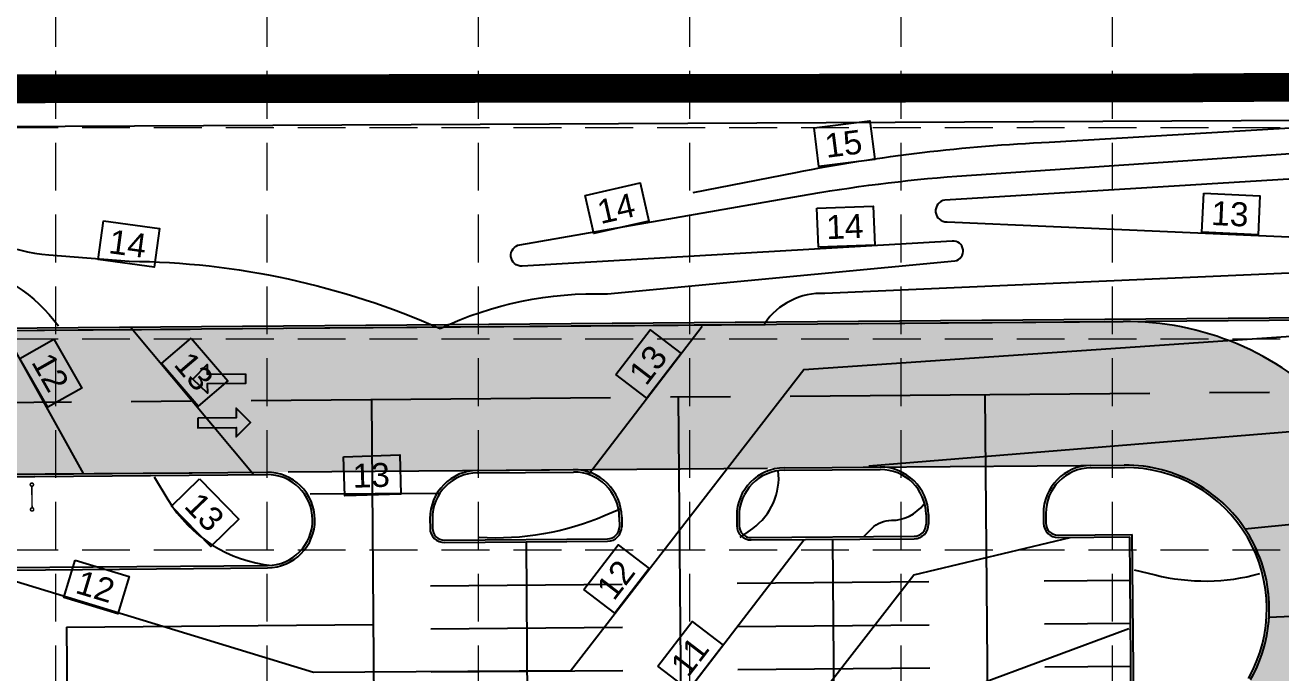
# Model space of a CAD drawing. Header units: feet. Extents: x 2467609 to 2470436, y 7119976 to 7121745.
# Drawn here: x 2467913.4 to 2468175.4, y 7121408.2 to 7121543.5 of the extents above; entities that cross this region are included whole.
import ezdxf
from ezdxf.enums import TextEntityAlignment as Align

# ---------------------------------------------------------------- set-up
doc = ezdxf.new("R2010")
doc.units = ezdxf.units.FT
doc.header["$LTSCALE"] = 100
doc.header["$MEASUREMENT"] = 0
for name, pattern in [('06117 BASE$0$CENTER2', [1.125, 0.75, -0.125, 0.125, -0.125]), ('06117 BASE$0$STRIPE', [1.2, 1, -0.2]), ('HIDDEN', [0.375, 0.25, -0.125]), ('STRIPE', [1.2, 1, -0.2])]:
    doc.linetypes.add(name, pattern=pattern)
for name, color, linetype in [('06117 BASE$0$BLDG-Exterior', 3, 'Continuous'), ('06117 BASE$0$firelane', 8, '06117 BASE$0$STRIPE'), ('06117 TOPO$0$EXWATER', 253, 'Continuous'), ('CPCONT', 253, 'Continuous'), ('FIRELANE-HATCH', 253, 'STRIPE'), ('GRID', 254, 'HIDDEN'), ('LIMITS OF DISTURBANCE', 1, 'HIDDEN')]:
    doc.layers.add(name, color=color, linetype=linetype)
for name, color, linetype, lineweight in [('06117 BASE$0$C-Site-Dir-Sign', 253, 'Continuous', 18), ('06117 BASE$0$CPCL', 253, '06117 BASE$0$CENTER2', 25), ('06117 BASE$0$CPCURB', 8, 'Continuous', 25), ('06117 BASE$0$CPCURB2', 8, 'Continuous', 25), ('06117 BASE$0$CPSTRIPE', 253, 'Continuous', 25), ('06117 BASE$0$DIR-ARROW', 8, 'Continuous', 25)]:
    doc.layers.add(name, color=color, linetype=linetype, lineweight=lineweight)
doc.styles.get("Standard").update_dxf_attribs({"font": 'ARIAL.TTF'})

# ---------------------------------------------------------------- blocks, each defined once
blk = doc.blocks.new('06117 BASE$0$A$C1C345372-flat-6')
at = {"layer": '06117 BASE$0$C-Site-Dir-Sign', "const_width": 0.333}
for points in [[(-0.21, 5.67, -1), (-0.88, 5.66, -1)], [(-0.17, 0.5, 1), (-0.84, 0.49, 1)]]:
    blk.add_lwpolyline(points, format="xyb", close=True, dxfattribs=at)
blk.add_lwpolyline([(-0.54, 5.33), (-0.51, 0.83)], dxfattribs=at)

msp = doc.modelspace()

# ---------------------------------------------------------------- hatches: boundary and pattern name
at = {"layer": 'FIRELANE-HATCH'}
h = msp.add_hatch(color=9, dxfattribs=at)
h.paths.add_polyline_path([(2468922.97, 7121187.19, -0.414214), (2468942.81, 7121207.35), (2469278.26, 7121210.08), (2469277.9, 7121254.08, -0.414214), (2469297.74, 7121274.24), (2469375.13, 7121274.87, -0.137354), (2469390.75, 7121270.64), (2469629.71, 7121128.09, -0.261956), (2469644.34, 7121102.57), (2469645.12, 7121007.13, 0.414214), (2469699.55, 7120953.58), (2469751.67, 7120954, 0.261956), (2469797.6, 7120980.33), (2469803.18, 7120989.68, 0.414214), (2469784.47, 7121063.72), (2469403.04, 7121291.25, 0.137354), (2469374.94, 7121298.87), (2468491.92, 7121291.68, -0.131652), (2468476.89, 7121295.58), (2468199.89, 7121452.51, -0.072593), (2468186.2, 7121463.15, 0.206219), (2468142.45, 7121481.57), (2467847.8, 7121479.17), (2467848.23, 7121449.17), (2468142.69, 7121451.57, -0.577353), (2468169.04, 7121406.78), (2467935.49, 7120994.55, -0.266268), (2467909.82, 7120979.34), (2467855.02, 7120978.55), (2467855.45, 7120948.56), (2467910.25, 7120949.35, 0.266268), (2467961.59, 7120979.76), (2468192.67, 7121387.64, -0.414214), (2468233.56, 7121398.96), (2468336.11, 7121340.86, -0.414214), (2468347.43, 7121299.97), (2468320.22, 7121251.95, 0.414214), (2468338.7, 7121185.16), (2468373.42, 7121165.49, 0.57735), (2468446.57, 7121208.52), (2468446.28, 7121243.96, -1), (2468481.65, 7121244.25), (2468482.67, 7121118.6, 0.414214), (2468532.07, 7121070), (2468873.9, 7121072.79, -0.414214), (2468894.07, 7121052.95), (2468895.4, 7120889.72), (2468884.83, 7120735.24, -0.392002), (2468855.14, 7120707.29), (2468450.27, 7120703.99, -0.131652), (2468375.11, 7120723.48), (2468264.21, 7120786.31, 0.463862), (2468102.32, 7120726.63, 0.45081), (2468173.2, 7120596.29), (2468276.95, 7120572.47, -0.347281), (2468315.76, 7120524.14), (2468315.82, 7120517.93), (2468339.81, 7120518.12), (2468339.76, 7120524.34, 0.347281), (2468282.32, 7120595.86), (2468178.57, 7120619.68, -0.45081), (2468124.87, 7120718.42, -0.463862), (2468252.38, 7120765.43), (2468363.28, 7120702.6, 0.131652), (2468450.47, 7120679.99), (2468832.08, 7120683.1, -0.414214), (2468867.36, 7120648.39), (2468868.39, 7120522.43), (2468892.38, 7120522.62), (2468891.26, 7120660.62), (2468903.26, 7120660.72), (2468904.38, 7120522.72), (2468928.38, 7120522.92)])
h.paths.add_polyline_path([(2468873.66, 7121102.78), (2468531.82, 7121100, -0.414214), (2468506.62, 7121124.8), (2468505.62, 7121247.79, -0.414214), (2468525.46, 7121267.95), (2468872.29, 7121270.78, -0.414214), (2468892.45, 7121250.94), (2468893.5, 7121122.95, -0.414214)], flags=16)
h.paths.add_polyline_path([(2468942.29, 7121271.35), (2469233.74, 7121273.72, -1), (2469234.06, 7121233.72), (2468942.62, 7121231.35, -1)], flags=16)
h.paths.add_polyline_path([(2468385.25, 7121186.37), (2468350.53, 7121206.04, -0.414214), (2468341.1, 7121240.12), (2468370.77, 7121292.49, -0.414214), (2468404.85, 7121301.92), (2468409.33, 7121299.38, -0.267949), (2468422.01, 7121277.83), (2468422.57, 7121208.33, -0.57735)], flags=16)
h.paths.add_polyline_path([(2469698.85, 7121086.85), (2469772.17, 7121043.11, -0.414214), (2469782.57, 7121001.98), (2469776.99, 7120992.63, -0.261956), (2469751.47, 7120978), (2469699.36, 7120977.57, -0.414214), (2469669.11, 7121007.33), (2469668.61, 7121069.51, -0.584841)], flags=16)

# ---------------------------------------------------------------- linework, layer by layer
at = {"layer": '06117 BASE$0$CPCL'}
for p, q in [((2467848.01, 7121464.17), (2468420.45, 7121468.84)), ((2467848.01, 7121464.17), (2468420.45, 7121468.84)), ((2467985.62, 7121465.29), (2467987.92, 7121183.3)), ((2467985.62, 7121465.29), (2467987.92, 7121183.3)), ((2468049.62, 7121465.81), (2468051.32, 7121257.93)), ((2468049.62, 7121465.81), (2468051.32, 7121257.93)), ((2468113.62, 7121466.33), (2468114.41, 7121369.3)), ((2468113.62, 7121466.33), (2468114.41, 7121369.3)), ((2467922.01, 7121417.77), (2467986.01, 7121418.29)), ((2467922.01, 7121417.77), (2467986.01, 7121418.29)), ((2467922.01, 7121417.77), (2467924.41, 7121122.77)), ((2467922.01, 7121417.77), (2467924.41, 7121122.77))]:
    msp.add_line(p, q, dxfattribs=at)
at = {"layer": '06117 BASE$0$CPCURB'}
for p, q in [((2467867.34, 7121479.33), (2468420.33, 7121483.84)), ((2467867.34, 7121479.33), (2468420.33, 7121483.84)), ((2468007.75, 7121450.47), (2468027.75, 7121450.63)), ((2468007.75, 7121450.47), (2468027.75, 7121450.63)), ((2468071.74, 7121450.99), (2468091.74, 7121451.16)), ((2468071.74, 7121450.99), (2468091.74, 7121451.16)), ((2468135.74, 7121451.51), (2468142.69, 7121451.57)), ((2468135.74, 7121451.51), (2468142.69, 7121451.57)), ((2467879.15, 7121449.42), (2467963.75, 7121450.11)), ((2467879.15, 7121449.42), (2467963.75, 7121450.11)), ((2467997.83, 7121440.39), (2467997.84, 7121438.39)), ((2467997.83, 7121440.39), (2467997.84, 7121438.39)), ((2468037.83, 7121440.72), (2468037.84, 7121438.72)), ((2468037.83, 7121440.72), (2468037.84, 7121438.72)), ((2468061.83, 7121440.91), (2468061.84, 7121438.91)), ((2468061.83, 7121440.91), (2468061.84, 7121438.91)), ((2468101.82, 7121441.24), (2468101.84, 7121439.24)), ((2468101.82, 7121441.24), (2468101.84, 7121439.24)), ((2468125.82, 7121441.43), (2468125.84, 7121439.43)), ((2468125.82, 7121441.43), (2468125.84, 7121439.43)), ((2468000.87, 7121435.41), (2468034.87, 7121435.69)), ((2468000.87, 7121435.41), (2468034.87, 7121435.69)), ((2468064.87, 7121435.94), (2468098.87, 7121436.21)), ((2468064.87, 7121435.94), (2468098.87, 7121436.21)), ((2468128.86, 7121436.46), (2468143.86, 7121436.58)), ((2468128.86, 7121436.46), (2468143.86, 7121436.58)), ((2468144.34, 7121378.78), (2468143.86, 7121436.58)), ((2468144.34, 7121378.78), (2468143.86, 7121436.58)), ((2467909.91, 7121429.67), (2467963.91, 7121430.11)), ((2467909.91, 7121429.67), (2467963.91, 7121430.11))]:
    msp.add_line(p, q, dxfattribs=at)
for centre, radius, start, end in [((2468027.83, 7121440.63), 10, 0.4671, 90.4671), ((2468027.83, 7121440.63), 10, 0.4671, 90.4671), ((2468071.83, 7121440.99), 10, 90.4671, 180.4671), ((2468071.83, 7121440.99), 10, 90.4671, 180.4671), ((2468091.82, 7121441.16), 10, 0.4671, 90.4671), ((2468091.82, 7121441.16), 10, 0.4671, 90.4671), ((2468135.82, 7121441.52), 10, 90.4671, 180.4671), ((2468135.82, 7121441.52), 10, 90.4671, 180.4671), ((2468142.94, 7121421.57), 30, 330.4665, 90.4671), ((2468142.94, 7121421.57), 30, 330.4665, 90.4671), ((2467963.83, 7121440.11), 10, 270.4671, 90.4671), ((2467963.83, 7121440.11), 10, 270.4671, 90.4671), ((2468007.83, 7121440.47), 10, 90.4671, 180.4671), ((2468007.83, 7121440.47), 10, 90.4671, 180.4671), ((2468000.84, 7121438.41), 3, 180.4671, 270.4671), ((2468000.84, 7121438.41), 3, 180.4671, 270.4671), ((2468034.84, 7121438.69), 3, 270.4671, 0.4671), ((2468034.84, 7121438.69), 3, 270.4671, 0.4671), ((2468064.84, 7121438.94), 3, 180.4671, 270.4671), ((2468064.84, 7121438.94), 3, 180.4671, 270.4671), ((2468098.84, 7121439.21), 3, 270.4671, 0.4671), ((2468098.84, 7121439.21), 3, 270.4671, 0.4671), ((2468128.84, 7121439.46), 3, 180.4671, 270.4671), ((2468128.84, 7121439.46), 3, 180.4671, 270.4671)]:
    msp.add_arc(centre, radius, start, end, dxfattribs=at)
at = {"layer": '06117 BASE$0$CPCURB2'}
for p, q in [((2467867.34, 7121479.83), (2468420.32, 7121484.34)), ((2467867.34, 7121479.83), (2468420.32, 7121484.34)), ((2468071.75, 7121450.49), (2468091.75, 7121450.66)), ((2468071.75, 7121450.49), (2468091.75, 7121450.66)), ((2468135.75, 7121451.01), (2468142.7, 7121451.07)), ((2468135.75, 7121451.01), (2468142.7, 7121451.07)), ((2467879.16, 7121448.92), (2467963.75, 7121449.61)), ((2467879.16, 7121448.92), (2467963.75, 7121449.61)), ((2468007.75, 7121449.97), (2468027.75, 7121450.13)), ((2468007.75, 7121449.97), (2468027.75, 7121450.13)), ((2467998.33, 7121440.39), (2467998.34, 7121438.39)), ((2467998.33, 7121440.39), (2467998.34, 7121438.39)), ((2468037.33, 7121440.71), (2468037.34, 7121438.71)), ((2468037.33, 7121440.71), (2468037.34, 7121438.71)), ((2468062.33, 7121440.92), (2468062.34, 7121438.92)), ((2468062.33, 7121440.92), (2468062.34, 7121438.92)), ((2468101.32, 7121441.23), (2468101.34, 7121439.23)), ((2468101.32, 7121441.23), (2468101.34, 7121439.23)), ((2468126.32, 7121441.44), (2468126.34, 7121439.44)), ((2468126.32, 7121441.44), (2468126.34, 7121439.44)), ((2468000.86, 7121435.91), (2468034.86, 7121436.19)), ((2468000.86, 7121435.91), (2468034.86, 7121436.19)), ((2468064.86, 7121436.44), (2468098.86, 7121436.71)), ((2468064.86, 7121436.44), (2468098.86, 7121436.71)), ((2468128.86, 7121436.96), (2468144.36, 7121437.08)), ((2468128.86, 7121436.96), (2468144.36, 7121437.08)), ((2468144.84, 7121378.78), (2468144.36, 7121437.08)), ((2468144.84, 7121378.78), (2468144.36, 7121437.08)), ((2467909.41, 7121430.17), (2467963.91, 7121430.61)), ((2467909.41, 7121430.17), (2467963.91, 7121430.61))]:
    msp.add_line(p, q, dxfattribs=at)
for centre, radius, start, end in [((2468091.82, 7121441.16), 9.5, 0.4671, 90.4671), ((2468091.82, 7121441.16), 9.5, 0.4671, 90.4671), ((2468135.82, 7121441.52), 9.5, 90.4671, 180.4671), ((2468135.82, 7121441.52), 9.5, 90.4671, 180.4671), ((2468142.94, 7121421.57), 29.5, 330.4665, 90.4671), ((2468142.94, 7121421.57), 29.5, 330.4665, 90.4671), ((2467963.83, 7121440.11), 9.5, 270.4671, 90.4671), ((2467963.83, 7121440.11), 9.5, 270.4671, 90.4671), ((2468007.83, 7121440.47), 9.5, 90.4671, 180.4671), ((2468007.83, 7121440.47), 9.5, 90.4671, 180.4671), ((2468027.83, 7121440.63), 9.5, 0.4671, 90.4671), ((2468027.83, 7121440.63), 9.5, 0.4671, 90.4671), ((2468071.83, 7121440.99), 9.5, 90.4671, 180.4671), ((2468071.83, 7121440.99), 9.5, 90.4671, 180.4671), ((2468000.84, 7121438.41), 2.5, 180.4671, 270.4671), ((2468000.84, 7121438.41), 2.5, 180.4671, 270.4671), ((2468034.84, 7121438.69), 2.5, 270.4671, 0.4671), ((2468034.84, 7121438.69), 2.5, 270.4671, 0.4671), ((2468064.84, 7121438.94), 2.5, 180.4671, 270.4671), ((2468064.84, 7121438.94), 2.5, 180.4671, 270.4671), ((2468098.84, 7121439.21), 2.5, 270.4671, 0.4671), ((2468098.84, 7121439.21), 2.5, 270.4671, 0.4671), ((2468128.84, 7121439.46), 2.5, 180.4671, 270.4671), ((2468128.84, 7121439.46), 2.5, 180.4671, 270.4671)]:
    msp.add_arc(centre, radius, start, end, dxfattribs=at)
at = {"layer": '06117 BASE$0$CPSTRIPE'}
for p, q in [((2468017.87, 7121435.55), (2468019.26, 7121264.56)), ((2468017.87, 7121435.55), (2468019.26, 7121264.56)), ((2468082.38, 7121373.08), (2468081.87, 7121436.08)), ((2468082.38, 7121373.08), (2468081.87, 7121436.08)), ((2468061.94, 7121426.91), (2468101.94, 7121427.24)), ((2468061.94, 7121426.91), (2468101.94, 7121427.24)), ((2468125.94, 7121427.43), (2468143.94, 7121427.58)), ((2468125.94, 7121427.43), (2468143.94, 7121427.58)), ((2467997.94, 7121426.39), (2468037.94, 7121426.72)), ((2467997.94, 7121426.39), (2468037.94, 7121426.72)), ((2467998.02, 7121417.39), (2468038.01, 7121417.72)), ((2467998.02, 7121417.39), (2468038.01, 7121417.72)), ((2468062.01, 7121417.91), (2468102.01, 7121418.24)), ((2468062.01, 7121417.91), (2468102.01, 7121418.24)), ((2468126.01, 7121418.43), (2468144.01, 7121418.58)), ((2468126.01, 7121418.43), (2468144.01, 7121418.58)), ((2467998.09, 7121408.39), (2468038.09, 7121408.72)), ((2467998.09, 7121408.39), (2468038.09, 7121408.72)), ((2468062.09, 7121408.91), (2468102.09, 7121409.24)), ((2468062.09, 7121408.91), (2468102.09, 7121409.24)), ((2468126.08, 7121409.43), (2468144.08, 7121409.58)), ((2468126.08, 7121409.43), (2468144.08, 7121409.58))]:
    msp.add_line(p, q, dxfattribs=at)
at = {"layer": '06117 BASE$0$DIR-ARROW'}
for points in [[(2467959.35, 7121470.63), (2467959.37, 7121468.63), (2467951.37, 7121468.57), (2467951.39, 7121466.57), (2467948.36, 7121469.54), (2467951.34, 7121472.57), (2467951.35, 7121470.57)], [(2467959.35, 7121470.63), (2467959.37, 7121468.63), (2467951.37, 7121468.57), (2467951.39, 7121466.57), (2467948.36, 7121469.54), (2467951.34, 7121472.57), (2467951.35, 7121470.57)], [(2467949.39, 7121461.39), (2467949.4, 7121459.39), (2467957.4, 7121459.45), (2467957.42, 7121457.45), (2467960.39, 7121460.48), (2467957.37, 7121463.45), (2467957.39, 7121461.45)], [(2467949.39, 7121461.39), (2467949.4, 7121459.39), (2467957.4, 7121459.45), (2467957.42, 7121457.45), (2467960.39, 7121460.48), (2467957.37, 7121463.45), (2467957.39, 7121461.45)]]:
    msp.add_lwpolyline(points, close=True, dxfattribs=at)
at = {"layer": '06117 BASE$0$firelane'}
for p, q in [((2467847.8, 7121479.17), (2468142.45, 7121481.57)), ((2467847.8, 7121479.17), (2468142.45, 7121481.57)), ((2467848.23, 7121449.17), (2468142.69, 7121451.57)), ((2467848.23, 7121449.17), (2468142.69, 7121451.57))]:
    msp.add_line(p, q, dxfattribs=at)
for radius, start, end in [(60, 43.8586, 90.4677), (60, 43.8586, 90.4677), (30, 330.4665, 90.4671), (30, 330.4665, 90.4671)]:
    msp.add_arc((2468142.94, 7121421.57), radius, start, end, dxfattribs=at)
at = {"layer": '06117 TOPO$0$EXWATER', "color": 4}
msp.add_line((2470077.84, 7121532.62), (2467732.26, 7121521.36), dxfattribs=at)
at = {"layer": 'CPCONT', "color": 35}
for p, q in [((2467908.94, 7121479.67), (2467925.47, 7121449.8)), ((2467935.47, 7121480.23), (2467960.95, 7121449.75)), ((2467999.87, 7121445.67), (2467972.81, 7121445.49)), ((2467973.51, 7121408.28), (2467909.06, 7121427.95)), ((2468027.15, 7121408.63), (2467973.51, 7121408.28))]:
    msp.add_line(p, q, dxfattribs=at)
for points in [[(2467845.86, 7121524.79, 0.289715), (2467883.61, 7121494.91), (2467883.61, 7121494.91), (2467900.41, 7121493.59, -0.180377), (2467920.32, 7121480.67, -2.253627)], [(2468052.71, 7121508.47), (2468074.18, 7121512.69, -0.03783), (2468127.05, 7121519), (2468217.16, 7121524.34, -0.025618), (2468251.95, 7121524.61), (2468348.53, 7121519.76, -0.303283), (2468348.53, 7121519.76, -0.303283)], [(2467999.94, 7121480.1, -0.119609), (2468034.87, 7121487.32), (2468107.32, 7121494.23, 0.970858), (2468106.78, 7121498.37), (2468017.05, 7121493.12, -0.936736), (2468016.59, 7121497.59), (2468075.14, 7121507.79, -0.025667), (2468107.77, 7121511.91), (2468217.45, 7121519.34, -0.025606), (2468251.71, 7121519.62), (2468348.28, 7121514.77, -1.003864), (2468347.87, 7121507.17), (2468296.3, 7121497.93, 0.721006), (2468297.7, 7121491.24, -0.009893), (2468316.61, 7121483.4, -3.424284)], [(2468277.99, 7121482.72), (2468277.99, 7121482.72, 0.207801), (2468277.99, 7121482.72), (2468244.68, 7121489.24, -0.810937), (2468244.45, 7121495.92), (2468307.96, 7121506.46, 0.932808), (2468307.54, 7121510.84), (2468252.15, 7121514.5, 0.036963), (2468226, 7121514.29), (2468105.25, 7121506.93, 0.93931), (2468105.71, 7121502.36), (2468216.63, 7121497.53, -0.9171), (2468216.8, 7121493.4), (2468080.23, 7121487.41, 0.261878), (2468067.61, 7121481.1, 1.529417)], [(2467896.72, 7121504.35, 0.153922), (2467918.3, 7121495.48), (2467918.3, 7121495.48), (2467935.1, 7121494.16, -0.102616), (2467999.94, 7121480.1, -2.253627)], [(2468018.53, 7121480.56, 0.242218), (2468018.53, 7121480.56), (2468018.53, 7121480.56), (2468018.53, 7121480.56)], [(2467940.31, 7121449.12), (2467943.14, 7121444.41, 0.235576), (2467964.81, 7121430.6, 161.926562)], [(2468062.55, 7121436.45), (2468065.2, 7121438.37, 0.270069), (2468070.5, 7121450.41, -1.119717)], [(2468088.32, 7121436.69), (2468090.01, 7121438.37, -0.199956), (2468094.11, 7121440.06, 0.238219), (2468100.85, 7121443.43, -0.502405)], [(2468037.74, 7121442.46), (2468034.36, 7121441.02, -0.116625), (2468008.11, 7121436.45, -33.479697)], [(2468144.77, 7121429.74), (2468149.13, 7121428.65, 0.129384), (2468170.95, 7121428.92, -2.081123)]]:
    msp.add_lwpolyline(points, format="xyb", dxfattribs=at)
for points in [[(2468077.96, 7121522), (2468089.61, 7121523.49), (2468090.65, 7121515.4), (2468078.99, 7121513.91)], [(2468030.23, 7121507.88), (2468041.69, 7121510.49), (2468043.5, 7121502.54), (2468032.04, 7121499.93)], [(2468159.27, 7121508.36), (2468171, 7121507.81), (2468170.62, 7121499.67), (2468158.89, 7121500.22)], [(2468078.56, 7121505.21), (2468090.3, 7121505.67), (2468090.62, 7121497.52), (2468078.88, 7121497.07)], [(2467929.73, 7121502.6), (2467941.37, 7121501.01), (2467940.26, 7121492.93), (2467928.62, 7121494.52)], [(2468036.64, 7121470.51), (2468043.79, 7121479.83), (2468050.26, 7121474.87), (2468043.1, 7121465.55)], [(2467919.37, 7121477.89), (2467925.17, 7121467.67), (2467918.09, 7121463.65), (2467912.28, 7121473.86)], [(2467948.01, 7121478.11), (2467955.64, 7121469.18), (2467949.45, 7121463.89), (2467941.81, 7121472.81)], [(2467979.8, 7121453.33), (2467991.54, 7121453.69), (2467991.78, 7121445.54), (2467980.04, 7121445.19)], [(2467949.77, 7121448.69), (2467957.96, 7121440.28), (2467952.12, 7121434.59), (2467943.93, 7121443.01)], [(2468029.92, 7121425.62), (2468037.07, 7121434.94), (2468043.54, 7121429.98), (2468036.38, 7121420.66)], [(2467923.79, 7121431.73), (2467935.04, 7121428.35), (2467932.7, 7121420.54), (2467921.45, 7121423.92)], [(2468045.36, 7121409.6), (2468052.51, 7121418.92), (2468058.98, 7121413.96), (2468051.82, 7121404.64)]]:
    msp.add_lwpolyline(points, close=True, dxfattribs=at)
for points in [[(2468075.8, 7121471.53), (2468075.8, 7121471.53), (2468245.57, 7121483.16)], [(2468030.89, 7121449.63), (2468054.63, 7121480.56)], [(2468027.15, 7121408.63), (2468075.8, 7121471.53)], [(2468075.8, 7121471.53), (2468075.8, 7121471.53), (2468075.8, 7121471.53), (2468075.8, 7121471.53)], [(2468250.04, 7121458.45), (2468239.66, 7121463.63), (2468089.36, 7121451.34)], [(2468167.87, 7121438.26), (2468226.63, 7121444.13)], [(2468030.12, 7121376.36), (2468075.91, 7121436.03)], [(2468098.75, 7121428.67), (2468131.42, 7121436.49)], [(2468031.11, 7121341.53), (2468098.75, 7121428.67)], [(2468172.88, 7121419.79), (2468226.99, 7121422.22)], [(2468110.66, 7121405.2), (2468143.67, 7121417.44)]]:
    msp.add_lwpolyline(points, dxfattribs=at)
at = {"layer": 'GRID', "color": 252, "linetype": 'HIDDEN', "lineweight": 0, "ltscale": 0.4}
for p, q in [((2467919.69, 7121698.89), (2467919.69, 7120154.77)), ((2467963.79, 7121698.89), (2467963.79, 7120154.77)), ((2468007.89, 7121698.89), (2468007.89, 7120154.77)), ((2468051.99, 7121698.89), (2468051.99, 7120154.77)), ((2468096.09, 7121698.89), (2468096.09, 7120154.77)), ((2468140.19, 7121698.89), (2468140.19, 7120154.77)), ((2467655.24, 7121522.07), (2470389.44, 7121522.07)), ((2467655.24, 7121477.97), (2470389.44, 7121477.97)), ((2467655.24, 7121433.87), (2470389.44, 7121433.87))]:
    msp.add_line(p, q, dxfattribs=at)
at = {"layer": 'LIMITS OF DISTURBANCE', "ltscale": 2, "const_width": 6}
msp.add_lwpolyline([(2467833.01, 7121530.09), (2467846.43, 7120518.47, 0.339282), (2467879.82, 7120486.99), (2468303.87, 7120494.22), (2468842.22, 7120504.92), (2470123.96, 7120515.28), (2470099.86, 7121608.53), (2469509.9, 7121601.53), (2469502.05, 7121540.91), (2468847.18, 7121534.85), (2468155.33, 7121530.34)], format="xyb", close=True, dxfattribs=at)

# ---------------------------------------------------------------- block references
at = {"layer": '06117 BASE$0$BLDG-Exterior'}
msp.add_blockref('06117 BASE$0$A$C1C345372-flat-6', (2467915.32, 7121441.83), dxfattribs=at)
msp.add_blockref('06117 BASE$0$A$C1C345372-flat-6', (2467915.32, 7121441.83), dxfattribs=at)

# ---------------------------------------------------------------- texts
at = {"layer": 'CPCONT', "color": 35}
for s, rotation, p in [('15', 7.3051, (2468084.4, 7121516.22)), ('14', 12.8295, (2468037.21, 7121502.75)), ('13', 357.3392, (2468164.62, 7121501.55)), ('14', 2.2157, (2468084.47, 7121498.89)), ('14', 352.2192, (2467934.45, 7121495.34)), ('12', 299.6031, (2467916.47, 7121469.73)), ('13', 310.5361, (2467946.71, 7121469.55)), ('13', 52.4923, (2468045.28, 7121471.01)), ('13', 1.7325, (2467985.65, 7121446.96)), ('13', 314.2279, (2467949.02, 7121440.07)), ('12', 52.4923, (2468038.56, 7121426.12)), ('12', 343.2692, (2467927.33, 7121423.83)), ('11', 52.4923, (2468054, 7121410.1))]:
    msp.add_text(s, height=5, rotation=rotation, dxfattribs=at).set_placement(p, align=Align.CENTER)

doc.saveas('drawing.dxf')
